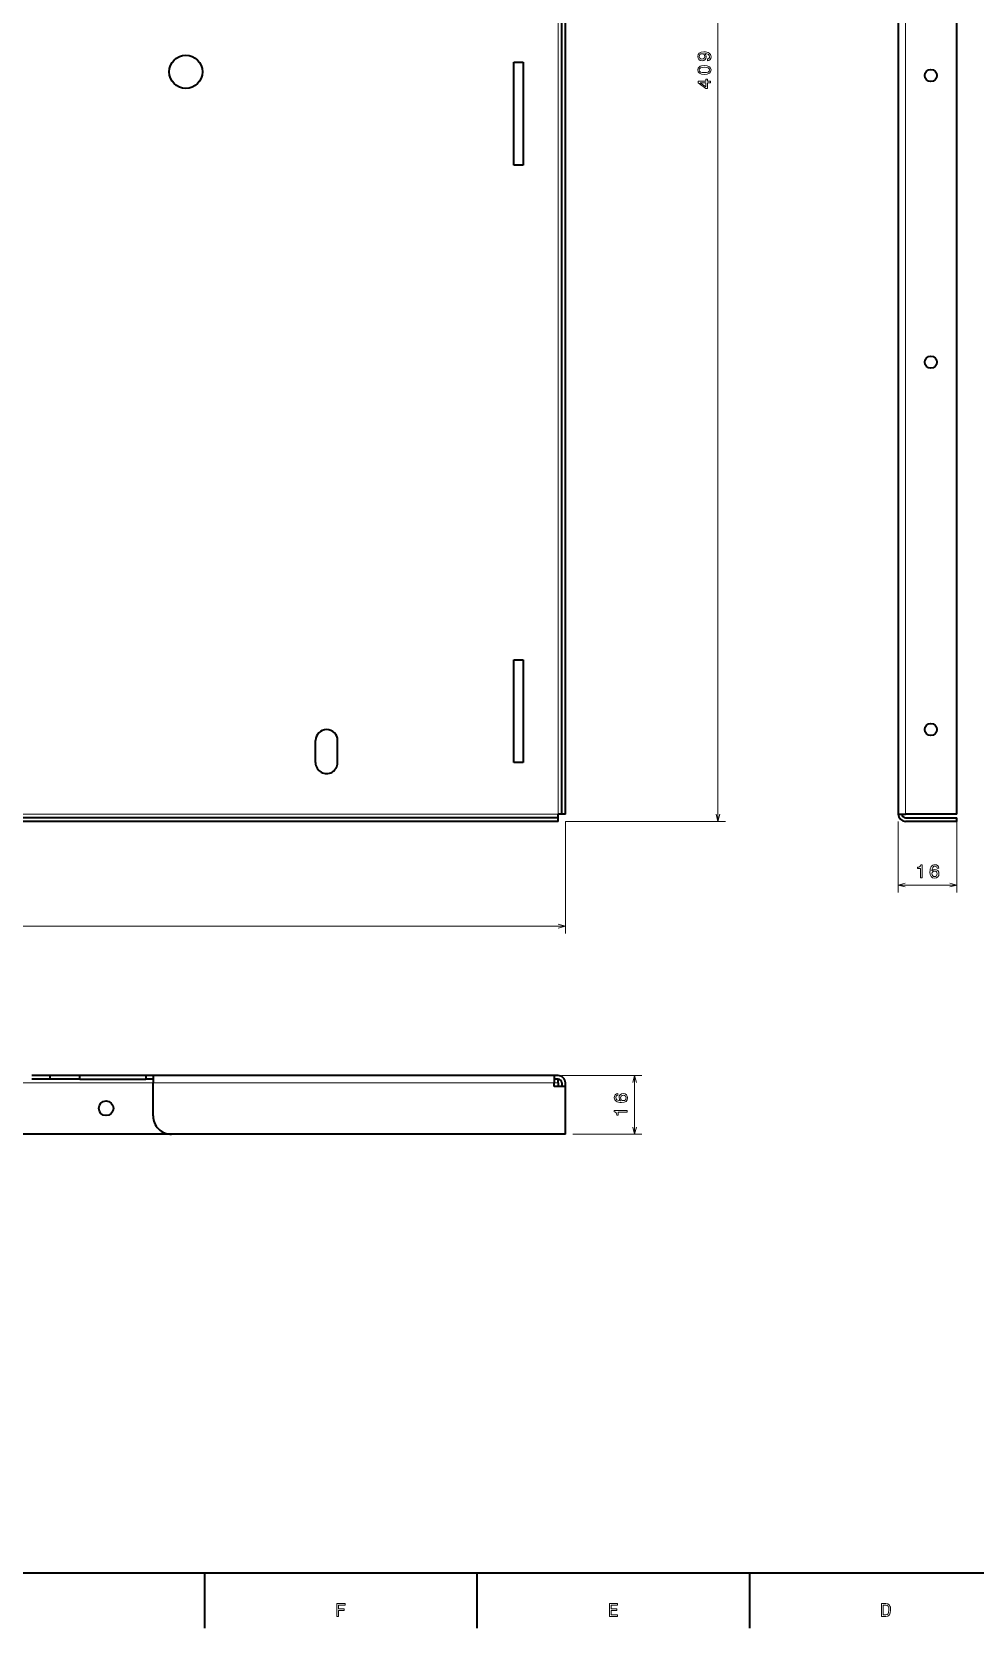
# Model space of a CAD drawing. Extents: x 0 to 1189, y 0 to 841.
# Drawn here: x 696 to 952.7, y 5 to 439.4 of the extents above; entities that cross this region are included whole.
import ezdxf

# ---------------------------------------------------------------- set-up
doc = ezdxf.new("R2010")
doc.units = 0

msp = doc.modelspace()

# ---------------------------------------------------------------- linework, layer by layer
at = {"color": 7, "lineweight": 13}
for p, q in [((839.152405, 227.554825), (839.152405, 630.55481)), ((882.70105, 224.554825), (882.70105, 633.55481)), ((933.748291, 630.55481), (933.748291, 226.554825)), ((839.152405, 226.554825), (366.652405, 226.554825)), ((841.152405, 224.554825), (841.152405, 194.034622)), ((841.152405, 224.554825), (884.70105, 224.554825)), ((357.652405, 196.034622), (841.152405, 196.034622)), ((728.952148, 153.379883), (641.1521, 153.379883)), ((838.152405, 153.379883), (728.952393, 153.379883)), ((840.152405, 155.379883), (861.997131, 155.379883))]:
    msp.add_line(p, q, dxfattribs=at)
at = {"color": 7, "lineweight": 35}
for p, q in [((840.152405, 226.554825), (840.152405, 630.55481)), ((841.152405, 226.554825), (841.152405, 630.55481)), ((931.748291, 630.55481), (931.748291, 226.554825)), ((947.748291, 226.554825), (947.748291, 630.55481)), ((827.102417, 403.167328), (827.102417, 431.167328)), ((829.702393, 431.167328), (829.702393, 403.167328)), ((827.102417, 240.554825), (827.102417, 268.55481)), ((829.702393, 268.55481), (829.702393, 240.554825)), ((839.152405, 225.554825), (366.652405, 225.554825)), ((839.152405, 224.554825), (366.652405, 224.554825)), ((838.152405, 155.379883), (728.952393, 155.379883)), ((733.952148, 139.379639), (636.1521, 139.379639)), ((841.152405, 139.379883), (733.952393, 139.379883)), ((20, 20), (1169, 20))]:
    msp.add_line(p, q, dxfattribs=at)
at = {"color": 7, "lineweight": 35, "ltscale": 0.0125}
for p, q in [((827.102417, 431.167328), (827.602417, 431.167328)), ((829.202393, 431.167328), (829.702393, 431.167328)), ((827.602417, 403.167328), (827.102417, 403.167328)), ((829.702393, 403.167328), (829.202393, 403.167328)), ((827.102417, 268.55481), (827.602417, 268.55481)), ((829.202393, 268.55481), (829.702393, 268.55481)), ((827.602417, 240.554825), (827.102417, 240.554825)), ((829.702393, 240.554825), (829.202393, 240.554825))]:
    msp.add_line(p, q, dxfattribs=at)
at = {"color": 7, "lineweight": 35, "ltscale": 0.039999}
for p, q in [((827.602417, 431.167328), (829.202393, 431.167328)), ((829.202393, 403.167328), (827.602417, 403.167328)), ((827.602417, 268.55481), (829.202393, 268.55481)), ((829.202393, 240.554825), (827.602417, 240.554825))]:
    msp.add_line(p, q, dxfattribs=at)
at = {"color": 7, "lineweight": 35, "ltscale": 0.15}
for p, q in [((773.152405, 240.554825), (773.152405, 246.554825)), ((779.152405, 240.554825), (779.152405, 246.554825))]:
    msp.add_line(p, q, dxfattribs=at)
at = {"color": 7, "lineweight": 13, "ltscale": 0.025}
msp.add_line((839.152405, 226.554825), (839.152405, 227.554825), dxfattribs=at)
at = {"color": 7, "lineweight": 35, "ltscale": 0.025}
for p, q in [((840.152405, 226.554825), (839.152405, 226.554825)), ((839.152405, 225.554825), (839.152405, 226.554825)), ((841.152405, 226.554825), (840.152405, 226.554825)), ((839.152405, 224.554825), (839.152405, 225.554825)), ((947.748535, 224.554825), (947.748535, 225.554825)), ((700.952393, 154.379883), (700.952393, 155.379883)), ((708.952393, 154.379883), (708.952393, 155.379883)), ((726.952393, 155.379883), (726.952393, 154.379883)), ((839.152405, 155.379883), (838.152405, 155.379883)), ((839.152405, 154.379883), (838.152405, 154.379883)), ((838.152405, 152.379883), (838.152405, 153.379883)), ((839.152405, 153.379883), (839.152405, 154.379883)), ((840.152405, 153.379883), (840.152405, 152.379883)), ((841.152405, 152.379883), (841.152405, 153.379883))]:
    msp.add_line(p, q, dxfattribs=at)
at = {"color": 7, "lineweight": 35, "ltscale": 0.05}
for p, q in [((931.748291, 226.554825), (933.748291, 226.554825)), ((728.952393, 155.379883), (726.952393, 155.379883)), ((728.952393, 154.379883), (726.952393, 154.379883)), ((728.952393, 155.379883), (728.952393, 153.379883)), ((838.152405, 155.379883), (838.152405, 153.379883))]:
    msp.add_line(p, q, dxfattribs=at)
at = {"color": 7, "lineweight": 35, "ltscale": 0.35}
msp.add_line((947.748291, 226.554825), (933.748291, 226.554825), dxfattribs=at)
at = {"color": 7, "lineweight": 13, "ltscale": 0.483357}
for p, q in [((931.748291, 224.554825), (931.748291, 205.220535)), ((947.748291, 224.554825), (947.748291, 205.220535))]:
    msp.add_line(p, q, dxfattribs=at)
at = {"color": 7, "lineweight": 35, "ltscale": 0.350006}
for p, q in [((933.748291, 225.554825), (947.748535, 225.554825)), ((947.748535, 224.554825), (933.748291, 224.554825))]:
    msp.add_line(p, q, dxfattribs=at)
at = {"color": 7, "lineweight": 13, "ltscale": 0.4}
for p, q in [((931.748291, 207.220535), (947.748291, 207.220535)), ((859.997131, 139.379883), (859.997131, 155.379883))]:
    msp.add_line(p, q, dxfattribs=at)
at = {"color": 7, "lineweight": 35, "ltscale": 0.125}
for p, q in [((700.952393, 155.379883), (695.952393, 155.379883)), ((700.952393, 154.379883), (695.952393, 154.379883))]:
    msp.add_line(p, q, dxfattribs=at)
at = {"color": 7, "lineweight": 35, "ltscale": 0.2}
for p, q in [((708.952393, 155.379883), (700.952393, 155.379883)), ((708.952393, 154.379883), (700.952393, 154.379883))]:
    msp.add_line(p, q, dxfattribs=at)
at = {"color": 7, "lineweight": 35, "ltscale": 0.45}
for p, q in [((726.952393, 155.379883), (708.952393, 155.379883)), ((708.952393, 154.379883), (726.952393, 154.379883))]:
    msp.add_line(p, q, dxfattribs=at)
at = {"color": 7, "lineweight": 35, "ltscale": 0.225}
msp.add_line((728.952393, 144.379883), (728.952393, 153.379883), dxfattribs=at)
at = {"color": 7, "lineweight": 13, "ltscale": 0.025008}
msp.add_line((839.152405, 153.379883), (838.1521, 153.379883), dxfattribs=at)
at = {"color": 7, "lineweight": 35, "ltscale": 0.075}
msp.add_line((841.152405, 152.379883), (838.152405, 152.379883), dxfattribs=at)
at = {"color": 7, "lineweight": 35, "ltscale": 0.024993}
msp.add_line((839.152405, 153.379883), (839.152405, 152.380157), dxfattribs=at)
at = {"color": 7, "lineweight": 35, "ltscale": 0.325}
msp.add_line((841.152405, 139.379883), (841.152405, 152.379883), dxfattribs=at)
at = {"color": 7, "lineweight": 13, "ltscale": 0.471118}
msp.add_line((843.152405, 139.379883), (861.997131, 139.379883), dxfattribs=at)
at = {"color": 7, "lineweight": 35, "ltscale": 0.375}
for p, q in [((742.900024, 20), (742.900024, 5)), ((817.099976, 20), (817.099976, 5)), ((891.299988, 20), (891.299988, 5))]:
    msp.add_line(p, q, dxfattribs=at)
at = {"color": 7, "lineweight": 13}
for points in [[(879.833618, 431.580475), (880.232056, 431.656128), (880.539673, 431.872986), (880.731323, 432.215942), (880.80188, 432.6698), (880.766602, 432.967346), (880.675842, 433.23468), (880.519531, 433.461609), (880.297607, 433.653259), (880.020203, 433.804565), (879.677246, 433.915497), (879.283936, 433.981049), (878.830017, 434.006287), (878.118896, 433.920532), (877.599487, 433.673401), (877.286743, 433.280029), (877.175842, 432.740417), (877.266602, 432.246185), (877.508667, 431.872986), (877.881897, 431.63092), (878.350891, 431.550232), (878.835083, 431.63092), (879.203247, 431.86795), (879.435181, 432.220947), (879.510864, 432.6698), (879.415039, 433.14386), (879.122559, 433.501953), (879.682312, 433.421265), (880.080688, 433.259888), (880.317749, 433.012756), (880.393433, 432.674866), (880.358154, 432.412598), (880.247192, 432.220947), (880.070679, 432.09491), (879.833618, 432.044434)], [(878.991394, 427.839417), (879.783203, 427.915039), (880.348022, 428.1521), (880.690918, 428.530334), (880.80188, 429.05481), (880.690918, 429.57428), (880.348022, 429.952515), (879.783203, 430.184509), (878.991394, 430.265198), (878.204651, 430.184509), (877.891968, 430.088684), (877.634766, 429.952515), (877.29187, 429.57428), (877.175842, 429.05481), (877.29187, 428.530334), (877.639771, 428.1521), (878.204651, 427.915039)], [(878.345825, 432.039429), (878.033203, 432.089844), (877.786072, 432.231049), (877.629761, 432.452942), (877.574219, 432.740417), (877.629761, 433.037964), (877.786072, 433.264923), (878.028137, 433.406128), (878.34082, 433.461609), (878.658569, 433.406128), (878.895569, 433.264923), (879.04187, 433.032928), (879.092285, 432.725281), (879.04187, 432.447937), (878.895569, 432.231049), (878.663574, 432.089844)], [(880.70105, 425.596191), (880.70105, 426.050079), (879.833618, 426.050079), (879.833618, 426.549377), (879.430176, 426.549377), (879.430176, 426.050079), (877.276733, 426.050079), (877.276733, 425.591125), (879.389771, 424.057983), (879.833618, 424.057983), (879.833618, 425.596191)], [(878.991394, 428.323547), (878.381165, 428.363892), (877.942383, 428.48999), (877.685181, 428.716919), (877.594421, 429.05481), (877.685181, 429.387695), (877.942383, 429.614624), (878.381165, 429.740723), (878.991394, 429.781067), (879.606689, 429.740723), (880.04541, 429.614624), (880.302612, 429.387695), (880.388367, 429.05481), (880.302612, 428.716919), (880.04541, 428.48999), (879.606689, 428.363892)], [(879.430176, 424.481628), (877.861694, 425.596191), (879.430176, 425.596191)], [(937.78949, 209.220535), (938.248413, 209.220535), (938.248413, 212.745758), (937.905518, 212.745758), (937.814697, 212.43811), (937.633179, 212.231339), (937.355774, 212.110306), (936.972473, 212.069962), (936.972473, 211.711899), (937.78949, 211.711899)], [(942.82666, 211.777451), (942.730835, 212.185959), (942.508972, 212.488556), (942.166016, 212.680191), (941.722229, 212.745758), (941.424683, 212.710449), (941.16748, 212.614624), (940.940491, 212.458282), (940.74884, 212.236389), (940.597595, 211.959015), (940.486633, 211.621109), (940.416016, 211.222702), (940.395874, 210.773849), (940.476563, 210.057709), (940.723633, 209.538254), (941.12207, 209.225586), (941.666748, 209.119675), (942.155945, 209.210449), (942.529114, 209.447479), (942.771179, 209.820679), (942.856934, 210.294739), (942.771179, 210.773849), (942.539185, 211.142014), (942.181152, 211.373993), (941.737305, 211.454681), (941.25824, 211.353821), (940.900146, 211.06636), (940.97583, 211.621109), (941.137207, 212.019531), (941.384338, 212.256561), (941.727234, 212.33725), (941.979431, 212.296906), (942.171082, 212.190994), (942.297119, 212.014481), (942.362671, 211.777451)], [(942.367737, 210.289703), (942.312256, 209.971985), (942.171082, 209.729904), (941.944092, 209.568512), (941.661682, 209.518082), (941.364136, 209.568512), (941.137207, 209.724854), (940.990967, 209.966934), (940.945557, 210.284653), (940.995972, 210.597336), (941.137207, 210.834366), (941.369202, 210.985672), (941.681885, 211.041138), (941.954224, 210.985672), (942.171082, 210.839417), (942.312256, 210.602386)], [(855.440186, 150.458252), (855.031738, 150.362442), (854.729126, 150.140533), (854.537476, 149.797607), (854.471924, 149.35379), (854.507202, 149.056244), (854.603027, 148.799042), (854.759399, 148.572083), (854.981323, 148.380447), (855.258667, 148.229156), (855.596558, 148.118195), (855.994995, 148.047607), (856.443848, 148.027435), (857.159912, 148.108124), (857.679443, 148.355225), (857.992065, 148.753647), (858.098022, 149.298309), (858.007202, 149.787506), (857.770142, 150.160706), (857.396973, 150.402786), (856.922913, 150.488525), (856.443848, 150.402786), (856.075684, 150.170807), (855.843628, 149.812729), (855.762939, 149.368927), (855.863892, 148.889816), (856.151306, 148.531738), (855.596558, 148.607391), (855.19812, 148.768768), (854.961121, 149.0159), (854.880371, 149.358826), (854.920776, 149.610992), (855.026672, 149.802643), (855.203186, 149.928711), (855.440186, 149.994293)], [(856.927979, 149.999329), (857.245728, 149.943848), (857.487793, 149.802643), (857.64917, 149.575684), (857.699585, 149.293274), (857.64917, 148.995728), (857.492798, 148.768768), (857.250732, 148.622528), (856.932983, 148.577133), (856.620361, 148.627563), (856.383301, 148.768768), (856.231995, 149.000763), (856.176514, 149.313446), (856.231995, 149.585785), (856.378296, 149.802643), (856.615295, 149.943848)], [(857.997131, 145.421082), (857.997131, 145.88002), (854.471924, 145.88002), (854.471924, 145.537079), (854.779541, 145.446289), (854.986328, 145.26474), (855.107361, 144.987366), (855.147705, 144.60408), (855.505737, 144.60408), (855.505737, 145.421082)], [(778.966125, 8.166786), (779.435181, 8.166786), (779.435181, 9.775576), (780.907776, 9.775576), (780.907776, 10.194164), (779.435181, 10.194164), (779.435181, 11.243155), (781.245667, 11.243155), (781.245667, 11.666786), (778.966125, 11.666786)], [(853.14093, 8.166786), (855.359985, 8.166786), (855.359985, 8.590417), (853.604919, 8.590417), (853.604919, 9.775576), (855.168335, 9.775576), (855.168335, 10.194164), (853.604919, 10.194164), (853.604919, 11.243155), (855.319641, 11.243155), (855.319641, 11.666786), (853.14093, 11.666786)], [(928.394958, 11.666786), (927.22998, 11.666786), (927.22998, 8.166786), (928.394958, 8.166786), (928.944702, 8.277738), (929.35321, 8.615633), (929.605347, 9.165345), (929.696167, 9.916786), (929.615479, 10.683357), (929.514587, 10.98595), (929.373352, 11.228025), (928.964844, 11.555836), (928.697571, 11.636527)], [(928.35968, 11.248199), (928.742981, 11.17255), (929.005188, 10.940561), (929.16156, 10.527017), (929.211975, 9.916786), (929.156494, 9.326729), (929.000183, 8.913184), (928.73291, 8.666066), (928.35968, 8.585374), (927.699036, 8.585374), (927.699036, 11.248199)]]:
    msp.add_lwpolyline(points, close=True, dxfattribs=at)
for points in [[(882.183411, 226.486679), (882.70105, 224.554825), (883.218689, 226.486679)], [(933.680176, 207.738174), (931.748291, 207.220535), (933.680176, 206.702896)], [(945.816406, 206.702896), (947.748291, 207.220535), (945.816406, 207.738174)], [(839.220581, 195.516983), (841.152405, 196.034622), (839.220581, 196.552261)], [(860.514771, 153.448029), (859.997131, 155.379883), (859.479492, 153.448029)], [(859.479492, 141.311737), (859.997131, 139.379883), (860.514771, 141.311737)]]:
    msp.add_lwpolyline(points, dxfattribs=at)
at = {"color": 7, "lineweight": 35}
for centre, radius in [((737.841187, 428.55481), 4.5), ((940.648315, 427.55481), 1.65), ((940.648315, 349.55481), 1.65), ((940.648315, 249.554825), 1.65), ((716.152405, 146.479874), 2)]:
    msp.add_circle(centre, radius, dxfattribs=at)
for centre, radius, start, end in [((776.152405, 246.554825), 3, 0, 179.999995), ((776.152405, 240.554825), 3, 179.999995, 360), ((933.748291, 226.554825), 2, 180.000005, 269.999997), ((933.748291, 226.554825), 1, 180.000005, 269.999997), ((839.152405, 153.379883), 2, 0, 90.000003), ((839.152405, 153.379883), 1, 0, 90.000003), ((733.952393, 144.379883), 5, 179.999995, 269.999997)]:
    msp.add_arc(centre, radius, start, end, dxfattribs=at)

doc.saveas('drawing.dxf')
